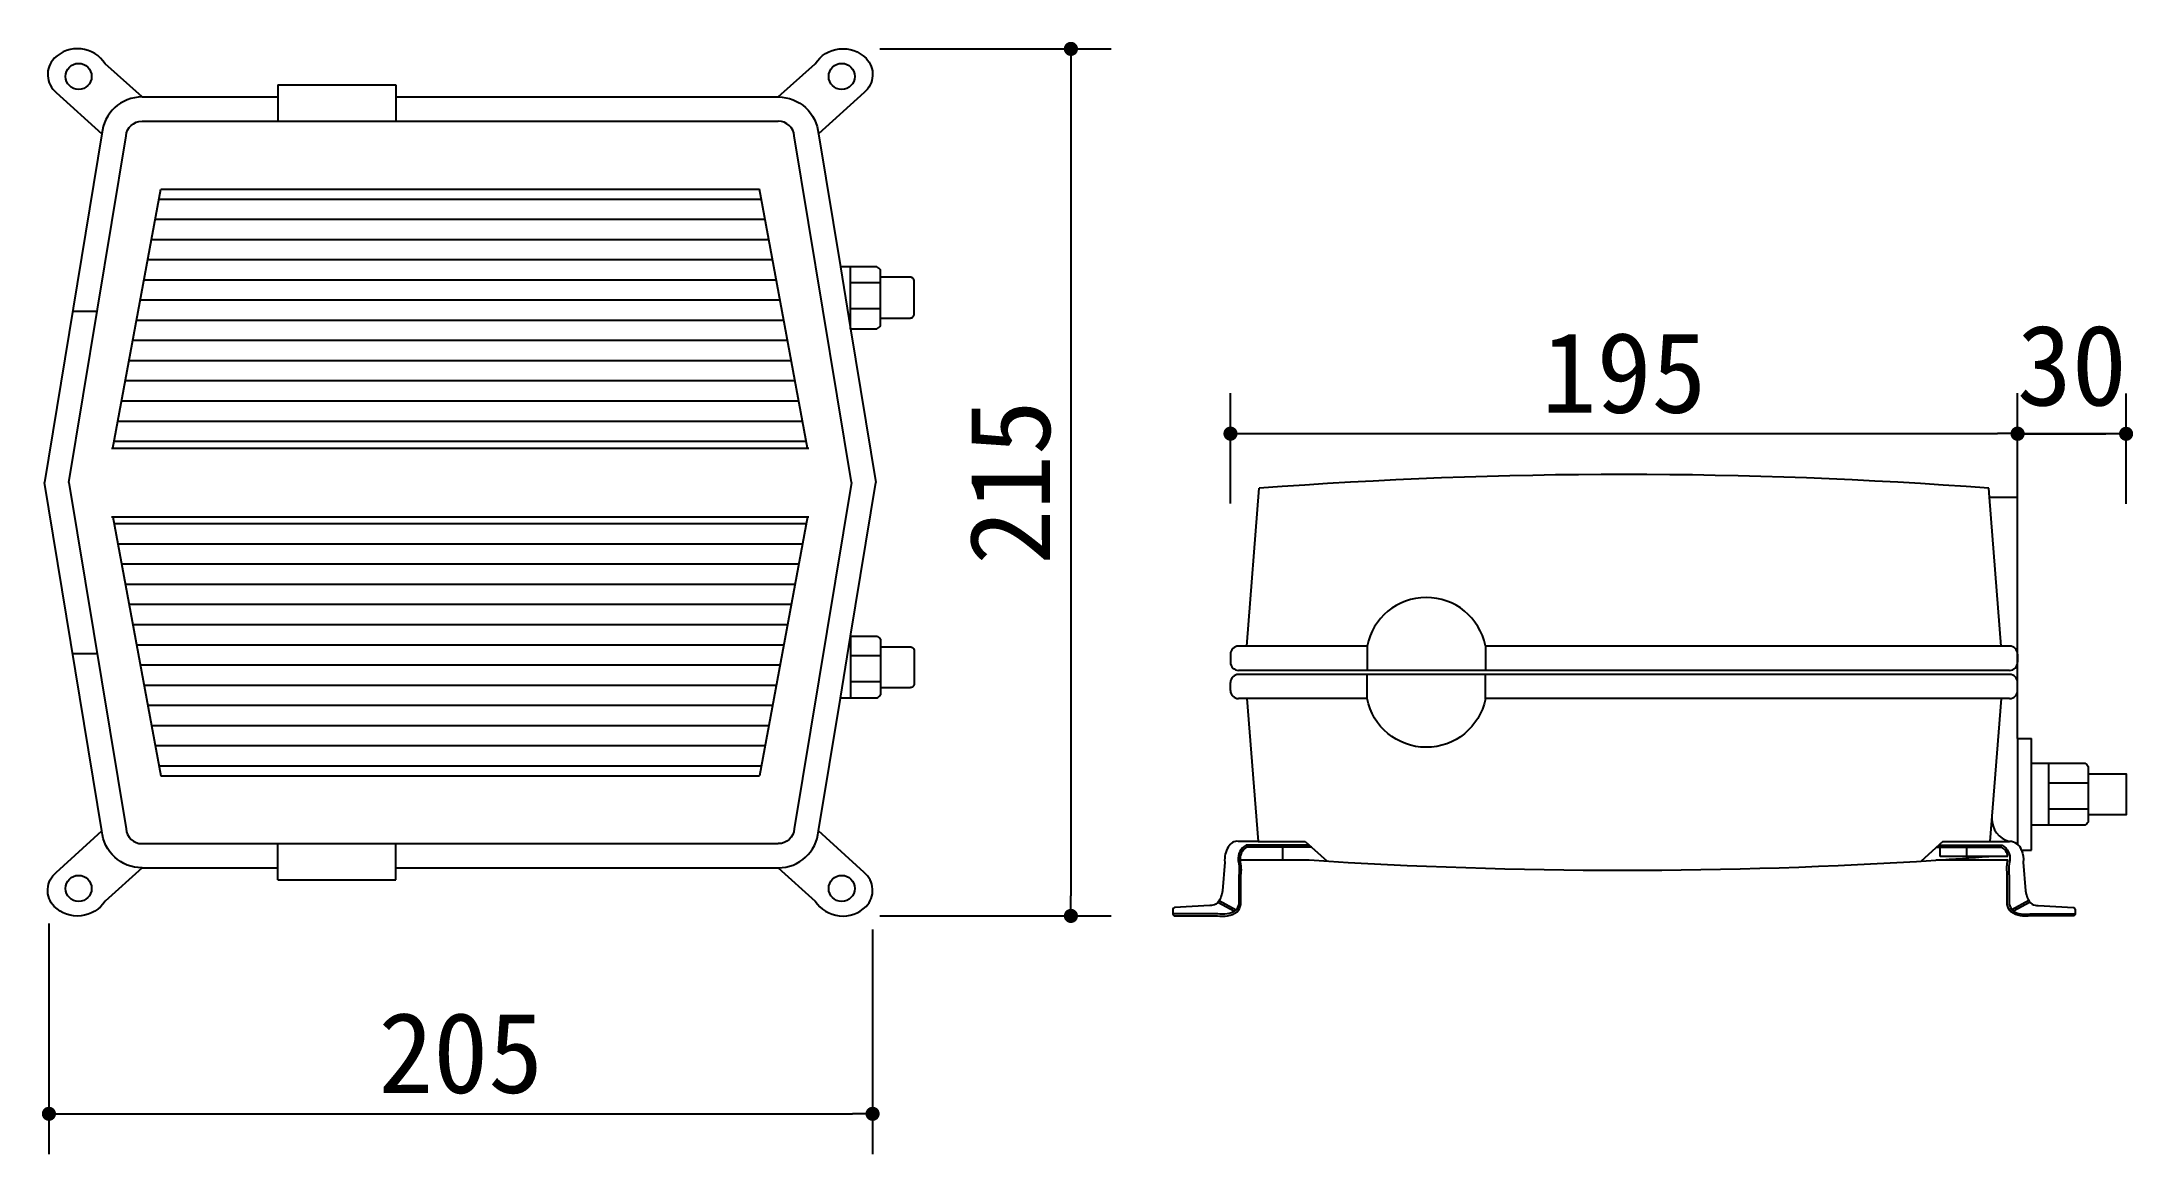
# Model space of a CAD drawing. Extents: x 1074 to 1593, y 1607 to 1883.
import ezdxf

# ---------------------------------------------------------------- set-up
doc = ezdxf.new("R2010")
doc.units = 0
doc.header["$MEASUREMENT"] = 0
doc.layers.get('0').update_dxf_attribs({"linetype": 'CONTINUOUS'})
doc.layers.get('DEFPOINTS').update_dxf_attribs({"linetype": 'CONTINUOUS'})
for name, color, linetype in [('3', 3, 'CONTINUOUS'), ('4', 4, 'CONTINUOUS'), ('7', 7, 'CONTINUOUS'), ('BH', 3, 'CONTINUOUS'), ('DIM', 3, 'CONTINUOUS')]:
    doc.layers.add(name, color=color, linetype=linetype)
doc.styles.add('HZ', font='')
doc.styles.get('HZ').set_extended_font_data('仿宋_GB2312')
doc.dimstyles.get("Standard").update_dxf_attribs({"dimtxt": 0.18, "dimasz": 0.18, "dimexe": 0.18, "dimexo": 0.0625, "dimgap": 0.09, "dimtad": 0, "dimtih": 1, "dimtoh": 1, "dimdec": 4, "dimzin": 0, "dimtxsty": 'STANDARD', "dimcen": 0.09, "dimazin": 3, "dimtfac": 1, "dimtdec": 4, "dimtofl": 0, "dimtmove": 0, "dimatfit": 3, "dimtolj": 1, "dimtzin": 0})

# ---------------------------------------------------------------- blocks, each defined once
blk = doc.blocks.new('_DOT')
at = {"color": 0, "linetype": 'BYBLOCK'}
blk.add_line((-0.35, 0), (-1, 0), dxfattribs=at)
at = {"color": 0, "linetype": 'BYBLOCK', "const_width": 0.35}
blk.add_lwpolyline([(-0.175, 0, 1), (0.175, 0, 1)], format="xyb", close=True, dxfattribs=at)
blk = doc.blocks.new('*D4')
at = {"linetype": 'BYBLOCK'}
for p, q in [((1076.21, 1664.39), (1076.21, 1607.2)), ((1280.27, 1662.89), (1280.27, 1607.2)), ((1081.21, 1617.2), (1275.27, 1617.2))]:
    blk.add_line(p, q, dxfattribs=at)
at = {"layer": 'DEFPOINTS', "color": 0, "linetype": 'BYBLOCK'}
for p in [(1076.21, 1674.39), (1280.27, 1672.89), (1280.27, 1617.2)]:
    blk.add_point(p, dxfattribs=at)
at = {"linetype": 'BYBLOCK', "xscale": 5, "yscale": 5, "zscale": 5, "rotation": 180}
blk.add_blockref('_DOT', (1076.21, 1617.2), dxfattribs=at)
at = {"linetype": 'BYBLOCK', "xscale": 5, "yscale": 5, "zscale": 5}
blk.add_blockref('_DOT', (1280.27, 1617.2), dxfattribs=at)
at = {"linetype": 'BYBLOCK', "insert": (1178.24, 1632.2), "char_height": 20, "attachment_point": 5, "style": 'HZ'}
blk.add_mtext('\\A1;205', dxfattribs=at)
blk = doc.blocks.new('*D5')
at = {"linetype": 'BYBLOCK'}
for p, q in [((1282.03, 1881.05), (1339.4, 1881.05)), ((1329.4, 1876.05), (1329.4, 1671.23)), ((1282.03, 1666.23), (1339.4, 1666.23))]:
    blk.add_line(p, q, dxfattribs=at)
at = {"layer": 'DEFPOINTS', "color": 0, "linetype": 'BYBLOCK'}
for p in [(1272.03, 1881.05), (1272.03, 1666.23), (1329.4, 1666.23)]:
    blk.add_point(p, dxfattribs=at)
at = {"linetype": 'BYBLOCK', "xscale": 5, "yscale": 5, "zscale": 5}
for p, rotation in [((1329.4, 1881.05), 90), ((1329.4, 1666.23), 270)]:
    blk.add_blockref('_DOT', p, dxfattribs=dict(at, rotation=rotation))
at = {"linetype": 'BYBLOCK', "insert": (1314.4, 1773.64), "char_height": 20, "attachment_point": 5, "rotation": 90, "style": 'HZ'}
blk.add_mtext('\\A1;215', dxfattribs=at)
blk = doc.blocks.new('*D6')
at = {"linetype": 'BYBLOCK'}
for p, q in [((1368.93, 1768.4), (1368.93, 1795.72)), ((1563.93, 1768.78), (1563.93, 1795.72)), ((1373.93, 1785.72), (1558.93, 1785.72))]:
    blk.add_line(p, q, dxfattribs=at)
at = {"layer": 'DEFPOINTS', "color": 0, "linetype": 'BYBLOCK'}
for p in [(1563.93, 1785.72), (1368.93, 1758.4), (1563.93, 1758.78)]:
    blk.add_point(p, dxfattribs=at)
at = {"linetype": 'BYBLOCK', "xscale": 5, "yscale": 5, "zscale": 5, "rotation": 180}
blk.add_blockref('_DOT', (1368.93, 1785.72), dxfattribs=at)
at = {"linetype": 'BYBLOCK', "xscale": 5, "yscale": 5, "zscale": 5}
blk.add_blockref('_DOT', (1563.93, 1785.72), dxfattribs=at)
at = {"linetype": 'BYBLOCK', "insert": (1466.43, 1800.72), "char_height": 20, "attachment_point": 5, "style": 'HZ'}
blk.add_mtext('\\A1;195', dxfattribs=at)
blk = doc.blocks.new('*D7')
at = {"linetype": 'BYBLOCK'}
for p, q in [((1563.93, 1779.95), (1563.93, 1795.68)), ((1590.81, 1768.36), (1590.81, 1795.68)), ((1568.93, 1785.68), (1585.81, 1785.68))]:
    blk.add_line(p, q, dxfattribs=at)
at = {"layer": 'DEFPOINTS', "color": 0, "linetype": 'BYBLOCK'}
for p in [(1590.81, 1785.68), (1563.93, 1769.95), (1590.81, 1758.36)]:
    blk.add_point(p, dxfattribs=at)
at = {"linetype": 'BYBLOCK', "xscale": 5, "yscale": 5, "zscale": 5, "rotation": 180}
blk.add_blockref('_DOT', (1563.93, 1785.68), dxfattribs=at)
at = {"linetype": 'BYBLOCK', "xscale": 5, "yscale": 5, "zscale": 5}
blk.add_blockref('_DOT', (1590.81, 1785.68), dxfattribs=at)
at = {"linetype": 'BYBLOCK', "insert": (1577.37, 1802.53), "char_height": 20, "attachment_point": 5, "style": 'HZ'}
blk.add_mtext('\\A1;30', dxfattribs=at)

msp = doc.modelspace()

# ---------------------------------------------------------------- hatches: boundary and pattern name
at = {"layer": 'BH'}
h = msp.add_hatch(dxfattribs=at)
h.set_pattern_fill('ANSI31', color=256, scale=40, angle=135, style=0)
h.set_pattern_definition([(180, (-3075.691, 1698.85), (-9e-16, -5), [])])
h.paths.add_polyline_path([(1103.93, 1846.32), (1092.02, 1782.14), (1264.17, 1782.14), (1252.26, 1846.32)])
h = msp.add_hatch(dxfattribs=at)
h.set_pattern_fill('ANSI31', color=256, scale=40, angle=135, style=0)
h.set_pattern_definition([(180, (-3075.691, 1848.4285), (-9e-16, 5), [])])
h.paths.add_polyline_path([(1252.26, 1700.96), (1264.17, 1765.14), (1092.02, 1765.14), (1103.93, 1700.96)])

# ---------------------------------------------------------------- linework, layer by layer
at = {"layer": '3'}
for p, q in [((1132.89, 1869.14), (1132.89, 1863.14)), ((1162.19, 1869.14), (1162.19, 1863.14)), ((1272.29, 1827.06), (1274.82, 1811.7)), ((1274.82, 1811.7), (1274.82, 1827.06)), ((1282.2, 1814.36), (1282.2, 1824.49)), ((1282.2, 1823.09), (1274.82, 1823.09)), ((1082.08, 1816.03), (1088.12, 1816.03)), ((1282.2, 1816.62), (1274.82, 1816.62)), ((1559.86, 1733.07), (1556.97, 1769.95)), ((1082.08, 1731.25), (1088.12, 1731.25)), ((1272.29, 1720.22), (1274.82, 1735.58)), ((1274.82, 1735.58), (1274.82, 1720.22)), ((1282.2, 1730.66), (1274.82, 1730.66)), ((1282.2, 1732.92), (1282.2, 1722.78)), ((1563.93, 1731.07), (1563.93, 1729.07)), ((1282.2, 1724.19), (1274.82, 1724.19)), ((1563.93, 1722.07), (1563.93, 1724.07)), ((1559.86, 1720.07), (1557.09, 1684.71)), ((1563.93, 1710.17), (1563.93, 1683.96)), ((1567.36, 1688.71), (1567.36, 1704.07)), ((1571.68, 1688.71), (1571.68, 1704.07)), ((1581.44, 1701.41), (1581.44, 1691.27)), ((1581.44, 1699.15), (1571.68, 1699.15)), ((1581.44, 1692.68), (1571.68, 1692.68)), ((1132.89, 1678.14), (1132.89, 1684.14)), ((1162.19, 1678.14), (1162.19, 1684.14)), ((1375.76, 1684.71), (1387.45, 1684.71)), ((1387.45, 1684.71), (1392.85, 1679.81)), ((1545.41, 1684.71), (1540, 1679.81)), ((1545.41, 1684.71), (1561.92, 1684.71)), ((1388.5, 1683.76), (1372.78, 1683.76)), ((1389.05, 1683.26), (1372.93, 1683.26)), ((1381.84, 1683.23), (1381.84, 1680.1)), ((1543.8, 1683.26), (1559.93, 1683.26)), ((1544.35, 1683.76), (1560.08, 1683.76)), ((1544.75, 1680.97), (1544.75, 1683.23)), ((1561.51, 1680.97), (1544.75, 1680.97)), ((1551.29, 1683.23), (1551.29, 1680.95)), ((1365.82, 1669.62), (1369.91, 1667.38)), ((1366.11, 1670.03), (1370.34, 1667.72)), ((1566.75, 1670.03), (1562.52, 1667.72)), ((1567.03, 1669.62), (1562.94, 1667.38))]:
    msp.add_line(p, q, dxfattribs=at)
for points in [[(1099.29, 1869.14, 0.389942), (1089.33, 1859.97)], [(1256.9, 1869.14, -0.389942), (1266.86, 1859.97)], [(1099.29, 1678.14, -0.389942), (1089.33, 1687.3)], [(1256.9, 1678.14, 0.389942), (1266.86, 1687.3)], [(1372.78, 1683.76, 0.307828), (1370.85, 1679.98, -0.100301), (1371, 1676.23), (1370.99, 1669.14, -0.108129), (1370.22, 1667.56, -0.196162), (1365.77, 1666.76), (1354.63, 1666.76)], [(1560.08, 1683.76, -0.307828), (1562, 1679.98, 0.100301), (1561.85, 1676.23), (1561.86, 1669.14, 0.108129), (1562.64, 1667.56, 0.196162), (1567.08, 1666.76), (1578.23, 1666.76)]]:
    msp.add_lwpolyline(points, format="xyb", dxfattribs=at)
for centre in [(1083.57, 1874.23), (1272.62, 1874.23), (1083.57, 1673.04), (1272.62, 1673.04)]:
    msp.add_circle(centre, 3.23, dxfattribs=at)
for centre, radius, start, end in [((1561.93, 1731.07), 2, 0, 90), ((1561.93, 1722.07), 2, 270, 0), ((1563.33, 1690.33), 5.8, 179.558, 255.9162), ((1561.89, 1681.56), 3.15, 17.6584, 89.3939), ((1374.56, 1680.44), 3.25, 120.1495, 186.1472), ((1558.3, 1680.44), 3.25, 9.2607, 59.8505)]:
    msp.add_arc(centre, radius, start, end, dxfattribs=at)
at = {"layer": '4'}
for p, q in [((1132.89, 1872.14), (1162.19, 1872.14)), ((1132.89, 1872.14), (1132.89, 1869.14)), ((1162.19, 1872.14), (1162.19, 1869.14)), ((1099.29, 1869.14), (1132.89, 1869.14)), ((1162.19, 1869.14), (1256.9, 1869.14)), ((1089.33, 1859.97), (1075.1, 1773.64)), ((1266.86, 1859.97), (1272.29, 1827.06)), ((1274.82, 1811.7), (1281.1, 1773.64)), ((1089.33, 1687.3), (1075.1, 1773.64)), ((1274.82, 1735.58), (1281.1, 1773.64)), ((1373, 1733.07), (1376.06, 1772.18)), ((1556.97, 1769.95), (1556.8, 1772.18)), ((1556.97, 1769.95), (1563.93, 1769.95)), ((1563.93, 1710.17), (1563.93, 1769.95)), ((1368.93, 1731.07), (1368.93, 1729.07)), ((1373, 1733.07), (1370.93, 1733.07)), ((1402.79, 1727.07), (1370.93, 1727.07)), ((1402.79, 1726.07), (1370.93, 1726.07)), ((1561.93, 1727.07), (1402.79, 1727.07)), ((1561.93, 1726.07), (1402.79, 1726.07)), ((1266.86, 1687.3), (1272.29, 1720.22)), ((1368.93, 1722.07), (1368.93, 1724.07)), ((1373, 1720.07), (1370.93, 1720.07)), ((1373, 1720.07), (1375.76, 1684.71)), ((1563.93, 1710.17), (1567.36, 1710.17)), ((1567.36, 1704.07), (1567.36, 1710.17)), ((1567.36, 1682.51), (1567.36, 1688.71)), ((1371.33, 1680.1), (1388.41, 1680.1)), ((1564.89, 1682.51), (1567.36, 1682.51)), ((1099.29, 1678.14), (1132.89, 1678.14)), ((1132.89, 1675.14), (1132.89, 1678.14)), ((1132.89, 1675.14), (1162.19, 1675.14)), ((1162.19, 1678.14), (1256.9, 1678.14)), ((1162.19, 1675.14), (1162.19, 1678.14))]:
    msp.add_line(p, q, dxfattribs=at)
for points in [[(1099.29, 1869.14), (1090.14, 1877.37, 0.477245), (1077.54, 1878.72, 0.43644), (1078, 1870.26), (1089.33, 1859.97)], [(1256.9, 1869.14), (1266.05, 1877.37, -0.477245), (1278.65, 1878.72, -0.43644), (1278.19, 1870.26), (1266.86, 1859.97)], [(1274.82, 1811.7), (1281.34, 1811.7, 0.138818), (1282.2, 1812.49), (1282.2, 1814.36), (1289.56, 1814.36, 0.414214), (1290.56, 1815.36), (1290.56, 1823.49, 0.414214), (1289.56, 1824.49), (1282.2, 1824.49), (1282.2, 1826.27, 0.138818), (1281.34, 1827.06), (1272.29, 1827.06)], [(1274.82, 1735.58), (1281.34, 1735.58, -0.138818), (1282.2, 1734.79), (1282.2, 1732.92), (1289.56, 1732.92, -0.414214), (1290.56, 1731.92), (1290.56, 1723.78, -0.414214), (1289.56, 1722.78), (1282.2, 1722.78), (1282.2, 1721.01, -0.138818), (1281.34, 1720.22), (1272.29, 1720.22)], [(1567.36, 1704.07), (1580.59, 1704.07, -0.138818), (1581.44, 1703.28), (1581.44, 1701.41), (1590.81, 1701.41), (1590.81, 1691.27), (1581.44, 1691.27), (1581.44, 1689.5, -0.138818), (1580.59, 1688.71), (1567.36, 1688.71)], [(1099.29, 1678.14), (1090.14, 1669.91, -0.477245), (1077.54, 1668.56, -0.43644), (1078, 1677.02), (1089.33, 1687.3)], [(1256.9, 1678.14), (1266.05, 1669.91, 0.477245), (1278.65, 1668.56, 0.43644), (1278.19, 1677.02), (1266.86, 1687.3)], [(1375.76, 1684.71), (1370.93, 1684.71, 0.323116), (1368.37, 1683.29, 0.166765), (1367.51, 1679.58), (1366.94, 1672.46, -0.025055), (1366.55, 1670.77, -0.126583), (1365.3, 1669.17, -0.125635), (1363.83, 1668.79), (1355.08, 1668.29, 0.177226), (1354.63, 1667.92), (1354.63, 1666.77, 0.173664), (1354.97, 1666.26), (1365.69, 1666.26, 0.195842), (1370.57, 1667.21, 0.130926), (1371.49, 1669.1), (1371.5, 1676.22, 0.101302), (1371.33, 1680.1)], [(1564.89, 1682.51, -0.128675), (1565.34, 1679.58), (1565.91, 1672.46, 0.025055), (1566.3, 1670.77, 0.126583), (1567.55, 1669.17, 0.125635), (1569.02, 1668.79), (1577.77, 1668.29, -0.177226), (1578.23, 1667.92), (1578.23, 1666.77, -0.173664), (1577.89, 1666.26), (1567.16, 1666.26, -0.195842), (1562.28, 1667.21, -0.130926), (1561.36, 1669.1), (1561.35, 1676.22), (1561.27, 1678.51, -0.034202), (1561.52, 1680.05), (1543.69, 1680.05)]]:
    msp.add_lwpolyline(points, format="xyb", dxfattribs=at)
for centre, radius, start, end in [((1466.43, 579.43), 1196.17, 85.6672, 94.3328), ((1370.93, 1731.07), 2, 90, 180), ((1370.93, 1729.07), 2, 180, 270), ((1370.93, 1724.07), 2, 90, 180), ((1561.93, 1729.07), 2, 270, 0), ((1561.93, 1724.07), 2, 0, 90), ((1370.93, 1722.07), 2, 180, 270), ((1466.43, 2873.72), 1196.17, 266.26052, 273.70353), ((1496.04, 2452.18), 773.6, 273.53166, 274.50467)]:
    msp.add_arc(centre, radius, start, end, dxfattribs=at)
at = {"layer": '7'}
for p, q in [((1099.29, 1863.14), (1256.9, 1863.14)), ((1092.02, 1782.14), (1103.93, 1846.32)), ((1103.93, 1846.32), (1252.26, 1846.32)), ((1264.17, 1782.14), (1252.26, 1846.32)), ((1091.74, 1782.14), (1264.45, 1782.14)), ((1091.74, 1765.14), (1264.45, 1765.14)), ((1092.02, 1765.14), (1103.93, 1700.96)), ((1264.17, 1765.14), (1252.26, 1700.96)), ((1402.79, 1733.07), (1373, 1733.07)), ((1402.79, 1733.07), (1402.79, 1727.07)), ((1432.08, 1733.15), (1432.08, 1727.07)), ((1561.93, 1733.07), (1432.08, 1733.07)), ((1402.79, 1720.07), (1402.79, 1726.07)), ((1432.08, 1720), (1432.08, 1726.07)), ((1402.79, 1720.07), (1373, 1720.07)), ((1561.93, 1720.07), (1432.08, 1720.07)), ((1103.93, 1700.96), (1252.26, 1700.96)), ((1099.29, 1684.14), (1256.9, 1684.14))]:
    msp.add_line(p, q, dxfattribs=at)
for points in [[(1081.12, 1773.64), (1095.31, 1859.47, -0.389942), (1099.29, 1863.14)], [(1275.07, 1773.64), (1260.88, 1859.47, 0.389942), (1256.9, 1863.14)], [(1081.12, 1773.64), (1095.31, 1687.81, 0.389942), (1099.29, 1684.14)], [(1275.07, 1773.64), (1260.88, 1687.81, -0.389942), (1256.9, 1684.14)], [(1432.08, 1733.15, 0.821238), (1402.79, 1733.07, 1.026064)], [(1432.08, 1720, -0.821238), (1402.79, 1720.07, -1.026064)]]:
    msp.add_lwpolyline(points, format="xyb", dxfattribs=at)
at = {"layer": 'DIM'}
msp.add_line((1589.94, 1785.68), (1564.8, 1785.68), dxfattribs=at)

# ---------------------------------------------------------------- dimensions: what is measured, and where the dimension line sits
dim = msp.add_linear_dim(base=(1329.4, 1666.23), p1=(1272.03, 1881.05), p2=(1272.03, 1666.23), angle=90, dimstyle='STANDARD', override={"dimscale": 10, "dimtxt": 2, "dimasz": 0.5, "dimexe": 1, "dimexo": 1, "dimgap": 0.5, "dimtad": 1, "dimtih": 0, "dimtoh": 0, "dimdec": 0, "dimtxsty": 'HZ', "dimblk1": 'DOT', "dimblk2": 'DOT', "dimsah": 1, "dimcen": 0, "dimclrd": 256, "dimclre": 256, "dimclrt": 256, "dimtfac": 0.5, "dimtdec": 0, "dimtofl": 1}, dxfattribs=at)
dim.commit()
dim.dimension.update_dxf_attribs({"geometry": '*D5', "text_midpoint": (1314.4, 1773.64)})
dim = msp.add_linear_dim(base=(1563.93, 1785.72), p1=(1368.93, 1758.4), p2=(1563.93, 1758.78), dimstyle='STANDARD', override={"dimscale": 10, "dimtxt": 2, "dimasz": 0.5, "dimexe": 1, "dimexo": 1, "dimgap": 0.5, "dimtad": 1, "dimtih": 0, "dimtoh": 0, "dimdec": 0, "dimtxsty": 'HZ', "dimblk1": 'DOT', "dimblk2": 'DOT', "dimsah": 1, "dimcen": 0, "dimclrd": 256, "dimclre": 256, "dimclrt": 256, "dimtfac": 0.5, "dimtdec": 0, "dimtofl": 1}, dxfattribs=at)
dim.commit()
dim.dimension.update_dxf_attribs({"geometry": '*D6', "text_midpoint": (1466.43, 1800.72)})
dim = msp.add_linear_dim(base=(1590.81, 1785.68), p1=(1563.93, 1769.95), p2=(1590.81, 1758.36), text='30', dimstyle='STANDARD', override={"dimscale": 10, "dimtxt": 2, "dimasz": 0.5, "dimexe": 1, "dimexo": 1, "dimgap": 0.5, "dimtad": 1, "dimtih": 0, "dimtoh": 0, "dimdec": 0, "dimtxsty": 'HZ', "dimblk1": 'DOT', "dimblk2": 'DOT', "dimsah": 1, "dimcen": 0, "dimclrd": 256, "dimclre": 256, "dimclrt": 256, "dimtfac": 0.5, "dimtdec": 0, "dimtofl": 1}, dxfattribs=at)
dim.commit()
dim.dimension.update_dxf_attribs({"geometry": '*D7', "text_midpoint": (1577.37, 1802.53), "dimtype": 160})
dim = msp.add_linear_dim(base=(1280.27, 1617.2), p1=(1076.21, 1674.39), p2=(1280.27, 1672.89), text='205', dimstyle='STANDARD', override={"dimscale": 10, "dimtxt": 2, "dimasz": 0.5, "dimexe": 1, "dimexo": 1, "dimgap": 0.5, "dimtad": 1, "dimtih": 0, "dimtoh": 0, "dimdec": 0, "dimtxsty": 'HZ', "dimblk1": 'DOT', "dimblk2": 'DOT', "dimsah": 1, "dimcen": 0, "dimclrd": 256, "dimclre": 256, "dimclrt": 256, "dimtfac": 0.5, "dimtdec": 0, "dimtofl": 1}, dxfattribs=at)
dim.commit()
dim.dimension.update_dxf_attribs({"geometry": '*D4', "text_midpoint": (1178.24, 1632.2)})

doc.saveas('drawing.dxf')
